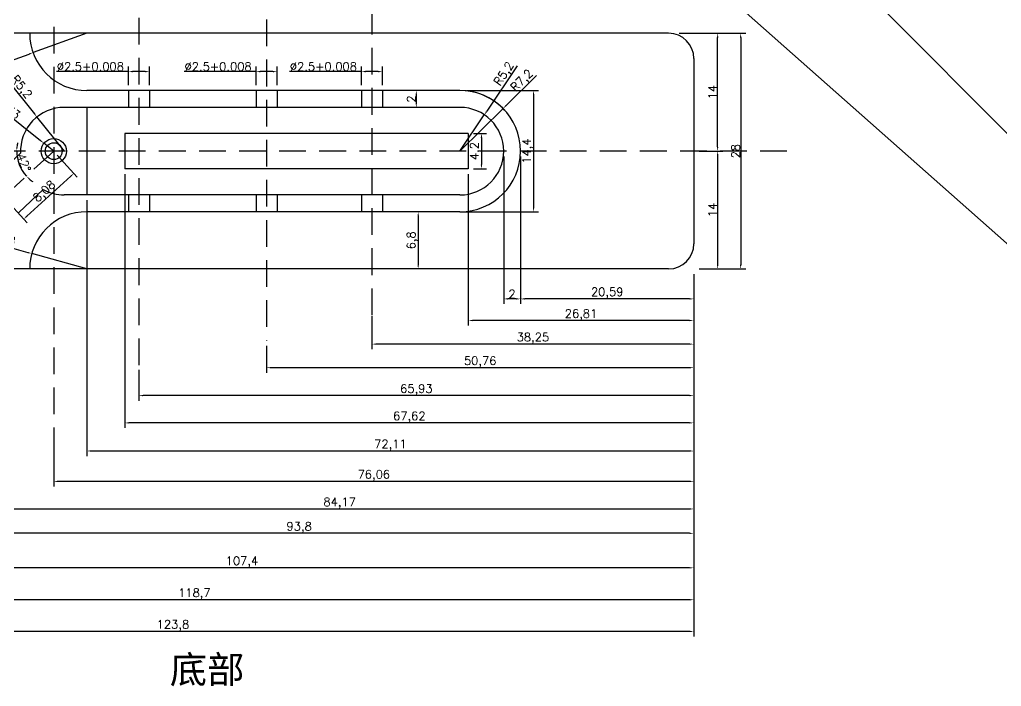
# Model space of a CAD drawing. Header units: millimetres. Extents: x 6817 to 15937, y -5221 to -164.
# Drawn here: x 9735.4 to 9852.1, y -451.5 to -372.3 of the extents above; entities that cross this region are included whole.
import ezdxf
from ezdxf import colors
from ezdxf.entities.mleader import LeaderData, LeaderLine
from ezdxf.math import Vec2, Vec3

# ---------------------------------------------------------------- set-up
doc = ezdxf.new("R2010")
doc.units = ezdxf.units.MM
doc.linetypes.add('HIDDEN', pattern=[9.525, 6.35, -3.175])
doc.layers.add('图层2', color=108, linetype='Continuous')
doc.styles.get("Standard").update_dxf_attribs({"font": 'txt', "bigfont": 'gbcbig.shx'})
doc.dimstyles.new('ISO-25', dxfattribs={"dimtxt": 1, "dimasz": 0.5, "dimexe": 0.6, "dimexo": 0.625, "dimgap": 0.1, "dimtad": 1, "dimtxsty": 'Standard', "dimcen": 2.5, "dimadec": 0, "dimazin": 0, "dimtfac": 1, "dimtmove": 0, "dimatfit": 3, "dimfxl": 0, "dimarcsym": 0})

# ---------------------------------------------------------------- blocks, each defined once
blk = doc.blocks.new('*D729')
at = {"layer": 'Defpoints', "color": 0, "linetype": 'ByBlock', "transparency": 16777216}
for p in [(9813.17, -373.93), (9815.54, -401.93), (9821.11, -401.93)]:
    blk.add_point(p, dxfattribs=at)
at = {"layer": '图层2', "color": 0, "linetype": 'ByBlock', "lineweight": -2, "transparency": 16777216}
for p, q in [((9813.79, -373.93), (9821.71, -373.93)), ((9821.11, -374.43), (9821.11, -401.43)), ((9816.17, -401.93), (9821.71, -401.93))]:
    blk.add_line(p, q, dxfattribs=at)
at = {"layer": '图层2', "color": 0, "linetype": 'ByBlock', "transparency": 16777216}
for points in [[(9821.02, -374.43), (9821.19, -374.43), (9821.11, -373.93)], [(9821.02, -401.43), (9821.19, -401.43), (9821.11, -401.93)]]:
    blk.add_solid(points, dxfattribs=at)
at = {"layer": '图层2', "color": 0, "linetype": 'ByBlock', "transparency": 16777216, "insert": (9820.51, -387.93), "char_height": 1, "attachment_point": 5, "rotation": 90}
blk.add_mtext('28', dxfattribs=at)
blk = doc.blocks.new('*D1221')
at = {"layer": 'Defpoints', "color": 0, "linetype": 'ByBlock', "transparency": 16777216}
for p in [(9787.75, -395.13), (9782.79, -401.93), (9787.75, -401.93)]:
    blk.add_point(p, dxfattribs=at)
at = {"layer": '图层2', "color": 0, "linetype": 'ByBlock', "lineweight": -2, "transparency": 16777216}
for p, q in [((9787.13, -395.13), (9782.19, -395.13)), ((9782.79, -395.63), (9782.79, -401.43)), ((9787.13, -401.93), (9782.19, -401.93))]:
    blk.add_line(p, q, dxfattribs=at)
at = {"layer": '图层2', "color": 0, "linetype": 'ByBlock', "transparency": 16777216}
for points in [[(9782.71, -395.63), (9782.88, -395.63), (9782.79, -395.13)], [(9782.71, -401.43), (9782.88, -401.43), (9782.79, -401.93)]]:
    blk.add_solid(points, dxfattribs=at)
at = {"layer": '图层2', "color": 0, "linetype": 'ByBlock', "transparency": 16777216, "insert": (9782.11, -398.53), "char_height": 1, "attachment_point": 5, "rotation": 90}
blk.add_mtext('6,8', dxfattribs=at)
blk = doc.blocks.new('*D1222')
at = {"layer": 'Defpoints', "color": 0, "linetype": 'ByBlock', "transparency": 16777216}
for p in [(9794.95, -387.93), (9815.54, -402.56), (9794.95, -405.49)]:
    blk.add_point(p, dxfattribs=at)
at = {"layer": '图层2', "color": 0, "linetype": 'ByBlock', "lineweight": -2, "transparency": 16777216}
for p, q in [((9794.95, -388.56), (9794.95, -406.09)), ((9815.54, -403.18), (9815.54, -406.09)), ((9815.04, -405.49), (9795.45, -405.49))]:
    blk.add_line(p, q, dxfattribs=at)
at = {"layer": '图层2', "color": 0, "linetype": 'ByBlock', "transparency": 16777216}
for points in [[(9795.45, -405.4), (9795.45, -405.57), (9794.95, -405.49)], [(9815.04, -405.4), (9815.04, -405.57), (9815.54, -405.49)]]:
    blk.add_solid(points, dxfattribs=at)
at = {"layer": '图层2', "color": 0, "linetype": 'ByBlock', "transparency": 16777216, "insert": (9805.25, -404.8), "char_height": 1, "attachment_point": 5}
blk.add_mtext('20,59', dxfattribs=at)
blk = doc.blocks.new('*D1223')
at = {"layer": 'Defpoints', "color": 0, "linetype": 'ByBlock', "transparency": 16777216}
for p in [(9792.95, -387.93), (9794.95, -401.93), (9792.95, -405.49)]:
    blk.add_point(p, dxfattribs=at)
at = {"layer": '图层2', "color": 0, "linetype": 'ByBlock', "lineweight": -2, "transparency": 16777216}
for p, q in [((9792.95, -388.56), (9792.95, -406.09)), ((9794.95, -402.56), (9794.95, -406.09)), ((9794.45, -405.49), (9793.45, -405.49))]:
    blk.add_line(p, q, dxfattribs=at)
at = {"layer": '图层2', "color": 0, "linetype": 'ByBlock', "transparency": 16777216}
for points in [[(9793.45, -405.4), (9793.45, -405.57), (9792.95, -405.49)], [(9794.45, -405.4), (9794.45, -405.57), (9794.95, -405.49)]]:
    blk.add_solid(points, dxfattribs=at)
at = {"layer": '图层2', "color": 0, "linetype": 'ByBlock', "transparency": 16777216, "insert": (9793.95, -404.89), "char_height": 1, "attachment_point": 5}
blk.add_mtext('2', dxfattribs=at)
blk = doc.blocks.new('*D730')
at = {"layer": 'Defpoints', "color": 0, "linetype": 'ByBlock', "transparency": 16777216}
for p in [(9788.74, -390.03), (9815.54, -401.93), (9788.74, -408.06)]:
    blk.add_point(p, dxfattribs=at)
at = {"layer": '图层2', "color": 0, "linetype": 'ByBlock', "lineweight": -2, "transparency": 16777216}
for p, q in [((9788.74, -390.66), (9788.74, -408.66)), ((9815.54, -402.56), (9815.54, -408.66)), ((9815.04, -408.06), (9789.24, -408.06))]:
    blk.add_line(p, q, dxfattribs=at)
at = {"layer": '图层2', "color": 0, "linetype": 'ByBlock', "transparency": 16777216}
for points in [[(9789.24, -407.98), (9789.24, -408.14), (9788.74, -408.06)], [(9815.04, -407.98), (9815.04, -408.14), (9815.54, -408.06)]]:
    blk.add_solid(points, dxfattribs=at)
at = {"layer": '图层2', "color": 0, "linetype": 'ByBlock', "transparency": 16777216, "insert": (9802.14, -407.38), "char_height": 1, "attachment_point": 5}
blk.add_mtext('26,81', dxfattribs=at)
blk = doc.blocks.new('*D731')
at = {"layer": 'Defpoints', "color": 0, "linetype": 'ByBlock', "transparency": 16777216}
for p in [(9815.54, -401.93), (9777.29, -406.9), (9777.29, -410.86)]:
    blk.add_point(p, dxfattribs=at)
at = {"layer": '图层2', "color": 0, "linetype": 'ByBlock', "lineweight": -2, "transparency": 16777216}
for p, q in [((9815.54, -402.56), (9815.54, -411.46)), ((9777.29, -407.52), (9777.29, -411.46)), ((9815.04, -410.86), (9777.79, -410.86))]:
    blk.add_line(p, q, dxfattribs=at)
at = {"layer": '图层2', "color": 0, "linetype": 'ByBlock', "transparency": 16777216}
for points in [[(9777.79, -410.78), (9777.79, -410.94), (9777.29, -410.86)], [(9815.04, -410.78), (9815.04, -410.94), (9815.54, -410.86)]]:
    blk.add_solid(points, dxfattribs=at)
at = {"layer": '图层2', "color": 0, "linetype": 'ByBlock', "transparency": 16777216, "insert": (9796.42, -410.18), "char_height": 1, "attachment_point": 5}
blk.add_mtext('38,25', dxfattribs=at)
blk = doc.blocks.new('*D732')
at = {"layer": 'Defpoints', "color": 0, "linetype": 'ByBlock', "transparency": 16777216}
for p in [(9815.54, -402.56), (9764.78, -410.43), (9764.78, -413.66)]:
    blk.add_point(p, dxfattribs=at)
at = {"layer": '图层2', "color": 0, "linetype": 'ByBlock', "lineweight": -2, "transparency": 16777216}
for p, q in [((9815.54, -403.18), (9815.54, -414.26)), ((9764.78, -411.06), (9764.78, -414.26)), ((9815.04, -413.66), (9765.28, -413.66))]:
    blk.add_line(p, q, dxfattribs=at)
at = {"layer": '图层2', "color": 0, "linetype": 'ByBlock', "transparency": 16777216}
for points in [[(9765.28, -413.58), (9765.28, -413.74), (9764.78, -413.66)], [(9815.04, -413.58), (9815.04, -413.74), (9815.54, -413.66)]]:
    blk.add_solid(points, dxfattribs=at)
at = {"layer": '图层2', "color": 0, "linetype": 'ByBlock', "transparency": 16777216, "insert": (9790.16, -412.98), "char_height": 1, "attachment_point": 5}
blk.add_mtext('50,76', dxfattribs=at)
blk = doc.blocks.new('*D733')
at = {"layer": 'Defpoints', "color": 0, "linetype": 'ByBlock', "transparency": 16777216}
for p in [(9815.54, -402.56), (9749.61, -413.29), (9749.61, -416.98)]:
    blk.add_point(p, dxfattribs=at)
at = {"layer": '图层2', "color": 0, "linetype": 'ByBlock', "lineweight": -2, "transparency": 16777216}
for p, q in [((9815.54, -403.18), (9815.54, -417.58)), ((9749.61, -413.91), (9749.61, -417.58)), ((9815.04, -416.98), (9750.11, -416.98))]:
    blk.add_line(p, q, dxfattribs=at)
at = {"layer": '图层2', "color": 0, "linetype": 'ByBlock', "transparency": 16777216}
for points in [[(9750.11, -416.9), (9750.11, -417.06), (9749.61, -416.98)], [(9815.04, -416.9), (9815.04, -417.06), (9815.54, -416.98)]]:
    blk.add_solid(points, dxfattribs=at)
at = {"layer": '图层2', "color": 0, "linetype": 'ByBlock', "transparency": 16777216, "insert": (9782.58, -416.3), "char_height": 1, "attachment_point": 5}
blk.add_mtext('65,93', dxfattribs=at)
blk = doc.blocks.new('*D1224')
at = {"layer": 'Defpoints', "color": 0, "linetype": 'ByBlock', "transparency": 16777216}
for p in [(9747.93, -390.03), (9815.54, -402.56), (9747.93, -420.22)]:
    blk.add_point(p, dxfattribs=at)
at = {"layer": '图层2', "color": 0, "linetype": 'ByBlock', "lineweight": -2, "transparency": 16777216}
for p, q in [((9747.93, -390.66), (9747.93, -420.82)), ((9815.54, -403.18), (9815.54, -420.82)), ((9815.04, -420.22), (9748.43, -420.22))]:
    blk.add_line(p, q, dxfattribs=at)
at = {"layer": '图层2', "color": 0, "linetype": 'ByBlock', "transparency": 16777216}
for points in [[(9748.43, -420.14), (9748.43, -420.3), (9747.93, -420.22)], [(9815.04, -420.14), (9815.04, -420.3), (9815.54, -420.22)]]:
    blk.add_solid(points, dxfattribs=at)
at = {"layer": '图层2', "color": 0, "linetype": 'ByBlock', "transparency": 16777216, "insert": (9781.74, -419.54), "char_height": 1, "attachment_point": 5}
blk.add_mtext('67,62', dxfattribs=at)
blk = doc.blocks.new('*D1225')
at = {"layer": 'Defpoints', "color": 0, "linetype": 'ByBlock', "transparency": 16777216}
for p in [(9743.43, -393.13), (9815.54, -403.18), (9743.43, -423.56)]:
    blk.add_point(p, dxfattribs=at)
at = {"layer": '图层2', "color": 0, "linetype": 'ByBlock', "lineweight": -2, "transparency": 16777216}
for p, q in [((9743.43, -393.76), (9743.43, -424.16)), ((9815.54, -403.81), (9815.54, -424.16)), ((9815.04, -423.56), (9743.93, -423.56))]:
    blk.add_line(p, q, dxfattribs=at)
at = {"layer": '图层2', "color": 0, "linetype": 'ByBlock', "transparency": 16777216}
for points in [[(9743.93, -423.47), (9743.93, -423.64), (9743.43, -423.56)], [(9815.04, -423.47), (9815.04, -423.64), (9815.54, -423.56)]]:
    blk.add_solid(points, dxfattribs=at)
at = {"layer": '图层2', "color": 0, "linetype": 'ByBlock', "transparency": 16777216, "insert": (9779.49, -422.87), "char_height": 1, "attachment_point": 5}
blk.add_mtext('72,11', dxfattribs=at)
blk = doc.blocks.new('*D734')
at = {"layer": 'Defpoints', "color": 0, "linetype": 'ByBlock', "transparency": 16777216}
for p in [(9815.54, -403.18), (9739.49, -423.17), (9739.49, -427.17)]:
    blk.add_point(p, dxfattribs=at)
at = {"layer": '图层2', "color": 0, "linetype": 'ByBlock', "lineweight": -2, "transparency": 16777216}
for p, q in [((9815.54, -403.81), (9815.54, -427.77)), ((9739.49, -423.8), (9739.49, -427.77)), ((9815.04, -427.17), (9739.99, -427.17))]:
    blk.add_line(p, q, dxfattribs=at)
at = {"layer": '图层2', "color": 0, "linetype": 'ByBlock', "transparency": 16777216}
for points in [[(9739.99, -427.08), (9739.99, -427.25), (9739.49, -427.17)], [(9815.04, -427.08), (9815.04, -427.25), (9815.54, -427.17)]]:
    blk.add_solid(points, dxfattribs=at)
at = {"layer": '图层2', "color": 0, "linetype": 'ByBlock', "transparency": 16777216, "insert": (9777.52, -426.48), "char_height": 1, "attachment_point": 5}
blk.add_mtext('76,06', dxfattribs=at)
blk = doc.blocks.new('*D735')
at = {"layer": 'Defpoints', "color": 0, "linetype": 'ByBlock', "transparency": 16777216}
for p in [(9815.54, -403.18), (9731.38, -426.09), (9731.38, -430.45)]:
    blk.add_point(p, dxfattribs=at)
at = {"layer": '图层2', "color": 0, "linetype": 'ByBlock', "lineweight": -2, "transparency": 16777216}
for p, q in [((9815.54, -403.81), (9815.54, -431.05)), ((9731.38, -426.71), (9731.38, -431.05)), ((9815.04, -430.45), (9731.88, -430.45))]:
    blk.add_line(p, q, dxfattribs=at)
at = {"layer": '图层2', "color": 0, "linetype": 'ByBlock', "transparency": 16777216}
for points in [[(9731.88, -430.36), (9731.88, -430.53), (9731.38, -430.45)], [(9815.04, -430.36), (9815.04, -430.53), (9815.54, -430.45)]]:
    blk.add_solid(points, dxfattribs=at)
at = {"layer": '图层2', "color": 0, "linetype": 'ByBlock', "transparency": 16777216, "insert": (9773.46, -429.76), "char_height": 1, "attachment_point": 5}
blk.add_mtext('84,17', dxfattribs=at)
blk = doc.blocks.new('*D1226')
at = {"layer": 'Defpoints', "color": 0, "linetype": 'ByBlock', "transparency": 16777216}
for p in [(9721.75, -401.93), (9815.54, -403.18), (9721.75, -433.34)]:
    blk.add_point(p, dxfattribs=at)
at = {"layer": '图层2', "color": 0, "linetype": 'ByBlock', "lineweight": -2, "transparency": 16777216}
for p, q in [((9721.75, -402.56), (9721.75, -433.94)), ((9815.54, -403.81), (9815.54, -433.94)), ((9815.04, -433.34), (9722.25, -433.34))]:
    blk.add_line(p, q, dxfattribs=at)
at = {"layer": '图层2', "color": 0, "linetype": 'ByBlock', "transparency": 16777216}
for points in [[(9722.25, -433.26), (9722.25, -433.42), (9721.75, -433.34)], [(9815.04, -433.26), (9815.04, -433.42), (9815.54, -433.34)]]:
    blk.add_solid(points, dxfattribs=at)
at = {"layer": '图层2', "color": 0, "linetype": 'ByBlock', "transparency": 16777216, "insert": (9768.65, -432.66), "char_height": 1, "attachment_point": 5}
blk.add_mtext('93,8', dxfattribs=at)
blk = doc.blocks.new('*D736')
at = {"layer": 'Defpoints', "color": 0, "linetype": 'ByBlock', "transparency": 16777216}
for p in [(9708.15, -387.93), (9815.54, -403.18), (9708.15, -437.44)]:
    blk.add_point(p, dxfattribs=at)
at = {"layer": '图层2', "color": 0, "linetype": 'ByBlock', "lineweight": -2, "transparency": 16777216}
for p, q in [((9708.15, -388.56), (9708.15, -438.04)), ((9815.54, -403.81), (9815.54, -438.04)), ((9815.04, -437.44), (9708.65, -437.44))]:
    blk.add_line(p, q, dxfattribs=at)
at = {"layer": '图层2', "color": 0, "linetype": 'ByBlock', "transparency": 16777216}
for points in [[(9708.65, -437.36), (9708.65, -437.52), (9708.15, -437.44)], [(9815.04, -437.36), (9815.04, -437.52), (9815.54, -437.44)]]:
    blk.add_solid(points, dxfattribs=at)
at = {"layer": '图层2', "color": 0, "linetype": 'ByBlock', "transparency": 16777216, "insert": (9761.85, -436.76), "char_height": 1, "attachment_point": 5}
blk.add_mtext('107,4', dxfattribs=at)
blk = doc.blocks.new('*D1227')
at = {"layer": 'Defpoints', "color": 0, "linetype": 'ByBlock', "transparency": 16777216}
for p in [(9691.75, -401.93), (9815.54, -402.56), (9691.75, -445)]:
    blk.add_point(p, dxfattribs=at)
at = {"layer": '图层2', "color": 0, "linetype": 'ByBlock', "lineweight": -2, "transparency": 16777216}
for p, q in [((9691.75, -402.56), (9691.75, -445.6)), ((9815.54, -403.18), (9815.54, -445.6)), ((9815.04, -445), (9692.25, -445))]:
    blk.add_line(p, q, dxfattribs=at)
at = {"layer": '图层2', "color": 0, "linetype": 'ByBlock', "transparency": 16777216}
for points in [[(9692.25, -444.91), (9692.25, -445.08), (9691.75, -445)], [(9815.04, -444.91), (9815.04, -445.08), (9815.54, -445)]]:
    blk.add_solid(points, dxfattribs=at)
at = {"layer": '图层2', "color": 0, "linetype": 'ByBlock', "transparency": 16777216, "insert": (9753.65, -444.31), "char_height": 1, "attachment_point": 5}
blk.add_mtext('123,8', dxfattribs=at)
blk = doc.blocks.new('*D1228')
at = {"layer": 'Defpoints', "color": 0, "linetype": 'ByBlock', "transparency": 16777216}
for p in [(9788.74, -385.83), (9788.74, -390.03), (9790.31, -390.03)]:
    blk.add_point(p, dxfattribs=at)
at = {"layer": '图层2', "color": 0, "linetype": 'ByBlock', "lineweight": -2, "transparency": 16777216}
for p, q in [((9789.36, -385.83), (9790.91, -385.83)), ((9790.31, -386.33), (9790.31, -389.53)), ((9789.36, -390.03), (9790.91, -390.03))]:
    blk.add_line(p, q, dxfattribs=at)
at = {"layer": '图层2', "color": 0, "linetype": 'ByBlock', "transparency": 16777216}
for points in [[(9790.22, -386.33), (9790.39, -386.33), (9790.31, -385.83)], [(9790.22, -389.53), (9790.39, -389.53), (9790.31, -390.03)]]:
    blk.add_solid(points, dxfattribs=at)
at = {"layer": '图层2', "color": 0, "linetype": 'ByBlock', "transparency": 16777216, "insert": (9789.62, -387.93), "char_height": 1, "attachment_point": 5, "rotation": 90}
blk.add_mtext('4,2', dxfattribs=at)
blk = doc.blocks.new('*D737')
at = {"layer": 'Defpoints', "color": 0, "linetype": 'ByBlock', "transparency": 16777216}
for p in [(9792.87, -382.87), (9787.75, -387.93)]:
    blk.add_point(p, dxfattribs=at)
at = {"layer": '图层2', "color": 0, "linetype": 'ByBlock', "lineweight": -2, "transparency": 16777216}
for p, q in [((9796.86, -378.93), (9793.23, -382.52)), ((9787.75, -387.93), (9792.87, -382.87))]:
    blk.add_line(p, q, dxfattribs=at)
blk.add_arc((9787.75, -387.93), 7.2, 39.8887, 85.0264, dxfattribs=at)
at = {"layer": '图层2', "color": 0, "linetype": 'ByBlock', "transparency": 16777216}
blk.add_solid([(9793.17, -382.46), (9793.29, -382.58), (9792.87, -382.87)], dxfattribs=at)
at = {"layer": '图层2', "color": 0, "linetype": 'ByBlock', "transparency": 16777216, "insert": (9795.18, -379.62), "char_height": 1, "attachment_point": 5, "rotation": 44.6633}
blk.add_mtext('R7,2', dxfattribs=at)
blk = doc.blocks.new('*D1229')
at = {"layer": 'Defpoints', "color": 0, "linetype": 'ByBlock', "transparency": 16777216}
for p in [(9790.65, -383.61), (9787.75, -387.93)]:
    blk.add_point(p, dxfattribs=at)
at = {"layer": '图层2', "color": 0, "linetype": 'ByBlock', "lineweight": -2, "transparency": 16777216}
for p, q in [((9794.57, -377.78), (9790.93, -383.2)), ((9787.75, -387.93), (9790.65, -383.61))]:
    blk.add_line(p, q, dxfattribs=at)
at = {"layer": '图层2', "color": 0, "linetype": 'ByBlock', "transparency": 16777216}
blk.add_solid([(9790.86, -383.15), (9791, -383.25), (9790.65, -383.61)], dxfattribs=at)
at = {"layer": '图层2', "color": 0, "linetype": 'ByBlock', "transparency": 16777216, "insert": (9793.06, -378.8), "char_height": 1, "attachment_point": 5, "rotation": 56.1238}
blk.add_mtext('R5,2', dxfattribs=at)
blk = doc.blocks.new('*D738')
at = {"layer": 'Defpoints', "color": 0, "linetype": 'ByBlock', "transparency": 16777216}
for p in [(9738.32, -386.99), (9739.49, -387.93)]:
    blk.add_point(p, dxfattribs=at)
at = {"layer": '图层2', "color": 0, "linetype": 'ByBlock', "lineweight": -2, "transparency": 16777216}
for p, q in [((9733.49, -383.1), (9737.93, -386.68)), ((9739.49, -387.93), (9738.32, -386.99))]:
    blk.add_line(p, q, dxfattribs=at)
at = {"layer": '图层2', "color": 0, "linetype": 'ByBlock', "transparency": 16777216}
blk.add_solid([(9737.98, -386.61), (9737.88, -386.74), (9738.32, -386.99)], dxfattribs=at)
at = {"layer": '图层2', "color": 0, "linetype": 'ByBlock', "transparency": 16777216, "insert": (9734.59, -383.22), "char_height": 1, "attachment_point": 5, "rotation": 321.1816}
blk.add_mtext('M3', dxfattribs=at)
blk = doc.blocks.new('*D1230')
at = {"layer": 'Defpoints', "color": 0, "linetype": 'ByBlock', "transparency": 16777216}
for p in [(9737.5, -383.87), (9740.75, -387.93)]:
    blk.add_point(p, dxfattribs=at)
at = {"layer": '图层2', "color": 0, "linetype": 'ByBlock', "lineweight": -2, "transparency": 16777216}
for p, q in [((9733.99, -379.49), (9737.19, -383.48)), ((9740.75, -387.93), (9737.5, -383.87))]:
    blk.add_line(p, q, dxfattribs=at)
at = {"layer": '图层2', "color": 0, "linetype": 'ByBlock', "transparency": 16777216}
blk.add_solid([(9737.25, -383.43), (9737.12, -383.53), (9737.5, -383.87)], dxfattribs=at)
at = {"layer": '图层2', "color": 0, "linetype": 'ByBlock', "transparency": 16777216, "insert": (9735.58, -380.38), "char_height": 1, "attachment_point": 5, "rotation": 308.6536}
blk.add_mtext('R5,2', dxfattribs=at)
blk = doc.blocks.new('*D1231')
at = {"layer": 'Defpoints', "color": 0, "linetype": 'ByBlock', "transparency": 16777216}
for p in [(9743.43, -373.93), (9737.03, -376.22)]:
    blk.add_point(p, dxfattribs=at)
at = {"layer": '图层2', "color": 0, "linetype": 'ByBlock', "lineweight": -2, "transparency": 16777216}
for p, q in [((9743.43, -373.93), (9737.03, -376.22)), ((9730.98, -378.39), (9736.56, -376.39))]:
    blk.add_line(p, q, dxfattribs=at)
at = {"layer": '图层2', "color": 0, "linetype": 'ByBlock', "transparency": 16777216}
blk.add_solid([(9736.53, -376.31), (9736.59, -376.47), (9737.03, -376.22)], dxfattribs=at)
at = {"layer": '图层2', "color": 0, "linetype": 'ByBlock', "transparency": 16777216, "insert": (9732.33, -377.18), "char_height": 1, "attachment_point": 5, "rotation": 19.6837}
blk.add_mtext('R6,8', dxfattribs=at)
blk = doc.blocks.new('*D1232')
at = {"layer": 'Defpoints', "color": 0, "linetype": 'ByBlock', "transparency": 16777216}
for p in [(9736.88, -400.1), (9743.43, -401.93)]:
    blk.add_point(p, dxfattribs=at)
at = {"layer": '图层2', "color": 0, "linetype": 'ByBlock', "lineweight": -2, "transparency": 16777216}
for p, q in [((9731.61, -398.63), (9736.4, -399.97)), ((9743.43, -401.93), (9736.88, -400.1))]:
    blk.add_line(p, q, dxfattribs=at)
at = {"layer": '图层2', "color": 0, "linetype": 'ByBlock', "transparency": 16777216}
blk.add_solid([(9736.42, -399.89), (9736.38, -400.05), (9736.88, -400.1)], dxfattribs=at)
at = {"layer": '图层2', "color": 0, "linetype": 'ByBlock', "transparency": 16777216, "insert": (9733.41, -398.42), "char_height": 1, "attachment_point": 5, "rotation": 344.395}
blk.add_mtext('R6,8', dxfattribs=at)
blk = doc.blocks.new('*D1233')
at = {"layer": 'Defpoints', "color": 0, "linetype": 'ByBlock', "transparency": 16777216}
for p in [(9784.81, -380.73), (9782.57, -382.73), (9784.81, -382.73)]:
    blk.add_point(p, dxfattribs=at)
at = {"layer": '图层2', "color": 0, "linetype": 'ByBlock', "lineweight": -2, "transparency": 16777216}
for p, q in [((9784.19, -380.73), (9781.97, -380.73)), ((9782.57, -381.23), (9782.57, -382.23)), ((9784.19, -382.73), (9781.97, -382.73))]:
    blk.add_line(p, q, dxfattribs=at)
at = {"layer": '图层2', "color": 0, "linetype": 'ByBlock', "transparency": 16777216}
for points in [[(9782.48, -381.23), (9782.65, -381.23), (9782.57, -380.73)], [(9782.48, -382.23), (9782.65, -382.23), (9782.57, -382.73)]]:
    blk.add_solid(points, dxfattribs=at)
at = {"layer": '图层2', "color": 0, "linetype": 'ByBlock', "transparency": 16777216, "insert": (9781.97, -381.73), "char_height": 1, "attachment_point": 5, "rotation": 90}
blk.add_mtext('2', dxfattribs=at)
blk = doc.blocks.new('*D1234')
at = {"layer": 'Defpoints', "color": 0, "linetype": 'ByBlock', "transparency": 16777216}
for p in [(9776.04, -378.48), (9776.04, -380.73), (9778.54, -380.73)]:
    blk.add_point(p, dxfattribs=at)
at = {"layer": '图层2', "color": 0, "linetype": 'ByBlock', "lineweight": -2, "transparency": 16777216}
for p, q in [((9776.04, -380.11), (9776.04, -377.88)), ((9778.54, -380.11), (9778.54, -377.88)), ((9776.04, -378.48), (9767.51, -378.48)), ((9778.04, -378.48), (9776.54, -378.48))]:
    blk.add_line(p, q, dxfattribs=at)
at = {"layer": '图层2', "color": 0, "linetype": 'ByBlock', "transparency": 16777216}
for points in [[(9776.54, -378.4), (9776.54, -378.57), (9776.04, -378.48)], [(9778.04, -378.4), (9778.04, -378.57), (9778.54, -378.48)]]:
    blk.add_solid(points, dxfattribs=at)
at = {"layer": '图层2', "color": 0, "linetype": 'ByBlock', "transparency": 16777216, "insert": (9771.53, -377.88), "char_height": 1, "attachment_point": 5}
blk.add_mtext('%%C2.5+0.008', dxfattribs=at)
blk = doc.blocks.new('*D742')
at = {"layer": 'Defpoints', "color": 0, "linetype": 'ByBlock', "transparency": 16777216}
for p in [(9763.53, -378.48), (9763.53, -380.73), (9766.03, -380.73)]:
    blk.add_point(p, dxfattribs=at)
at = {"layer": '图层2', "color": 0, "linetype": 'ByBlock', "lineweight": -2, "transparency": 16777216}
for p, q in [((9763.53, -380.11), (9763.53, -377.88)), ((9766.03, -380.11), (9766.03, -377.88)), ((9763.53, -378.48), (9755, -378.48)), ((9765.53, -378.48), (9764.03, -378.48))]:
    blk.add_line(p, q, dxfattribs=at)
at = {"layer": '图层2', "color": 0, "linetype": 'ByBlock', "transparency": 16777216}
for points in [[(9764.03, -378.4), (9764.03, -378.57), (9763.53, -378.48)], [(9765.53, -378.4), (9765.53, -378.57), (9766.03, -378.48)]]:
    blk.add_solid(points, dxfattribs=at)
at = {"layer": '图层2', "color": 0, "linetype": 'ByBlock', "transparency": 16777216, "insert": (9759.02, -377.88), "char_height": 1, "attachment_point": 5}
blk.add_mtext('%%C2.5+0.008', dxfattribs=at)
blk = doc.blocks.new('*D743')
at = {"layer": 'Defpoints', "color": 0, "linetype": 'ByBlock', "transparency": 16777216}
for p in [(9748.36, -378.48), (9748.36, -380.73), (9750.86, -380.73)]:
    blk.add_point(p, dxfattribs=at)
at = {"layer": '图层2', "color": 0, "linetype": 'ByBlock', "lineweight": -2, "transparency": 16777216}
for p, q in [((9748.36, -380.11), (9748.36, -377.88)), ((9750.86, -380.11), (9750.86, -377.88)), ((9748.36, -378.48), (9739.83, -378.48)), ((9750.36, -378.48), (9748.86, -378.48))]:
    blk.add_line(p, q, dxfattribs=at)
at = {"layer": '图层2', "color": 0, "linetype": 'ByBlock', "transparency": 16777216}
for points in [[(9748.86, -378.4), (9748.86, -378.57), (9748.36, -378.48)], [(9750.36, -378.4), (9750.36, -378.57), (9750.86, -378.48)]]:
    blk.add_solid(points, dxfattribs=at)
at = {"layer": '图层2', "color": 0, "linetype": 'ByBlock', "transparency": 16777216, "insert": (9743.84, -377.88), "char_height": 1, "attachment_point": 5}
blk.add_mtext('%%C2.5+0.008', dxfattribs=at)
blk = doc.blocks.new('*D744')
at = {"layer": 'Defpoints', "color": 0, "linetype": 'ByBlock', "transparency": 16777216}
for p in [(9787.96, -380.73), (9787.13, -395.13), (9796.5, -395.13)]:
    blk.add_point(p, dxfattribs=at)
at = {"layer": '图层2', "color": 0, "linetype": 'ByBlock', "lineweight": -2, "transparency": 16777216}
for p, q in [((9788.59, -380.73), (9797.1, -380.73)), ((9796.5, -381.23), (9796.5, -394.63)), ((9787.75, -395.13), (9797.1, -395.13))]:
    blk.add_line(p, q, dxfattribs=at)
at = {"layer": '图层2', "color": 0, "linetype": 'ByBlock', "transparency": 16777216}
for points in [[(9796.42, -381.23), (9796.59, -381.23), (9796.5, -380.73)], [(9796.42, -394.63), (9796.59, -394.63), (9796.5, -395.13)]]:
    blk.add_solid(points, dxfattribs=at)
at = {"layer": '图层2', "color": 0, "linetype": 'ByBlock', "transparency": 16777216, "insert": (9795.82, -387.93), "char_height": 1, "attachment_point": 5, "rotation": 90}
blk.add_mtext('14,4', dxfattribs=at)
blk = doc.blocks.new('*D745')
at = {"layer": 'Defpoints', "color": 0, "linetype": 'ByBlock', "transparency": 16777216}
for p in [(9816.17, -387.93), (9815.54, -401.93), (9818.37, -401.93)]:
    blk.add_point(p, dxfattribs=at)
at = {"layer": '图层2', "color": 0, "linetype": 'ByBlock', "lineweight": -2, "transparency": 16777216}
for p, q in [((9816.79, -387.93), (9818.97, -387.93)), ((9818.37, -388.43), (9818.37, -401.43)), ((9816.17, -401.93), (9818.97, -401.93))]:
    blk.add_line(p, q, dxfattribs=at)
at = {"layer": '图层2', "color": 0, "linetype": 'ByBlock', "transparency": 16777216}
for points in [[(9818.29, -388.43), (9818.46, -388.43), (9818.37, -387.93)], [(9818.29, -401.43), (9818.46, -401.43), (9818.37, -401.93)]]:
    blk.add_solid(points, dxfattribs=at)
at = {"layer": '图层2', "color": 0, "linetype": 'ByBlock', "transparency": 16777216, "insert": (9817.77, -394.93), "char_height": 1, "attachment_point": 5, "rotation": 90}
blk.add_mtext('14', dxfattribs=at)
blk = doc.blocks.new('*D746')
at = {"layer": 'Defpoints', "color": 0, "linetype": 'ByBlock', "transparency": 16777216}
for p in [(9815.54, -373.93), (9818.37, -373.93), (9815.54, -387.93)]:
    blk.add_point(p, dxfattribs=at)
at = {"layer": '图层2', "color": 0, "linetype": 'ByBlock', "lineweight": -2, "transparency": 16777216}
for p, q in [((9816.17, -373.93), (9818.97, -373.93)), ((9818.37, -387.43), (9818.37, -374.43)), ((9816.17, -387.93), (9818.97, -387.93))]:
    blk.add_line(p, q, dxfattribs=at)
at = {"layer": '图层2', "color": 0, "linetype": 'ByBlock', "transparency": 16777216}
for points in [[(9818.29, -374.43), (9818.46, -374.43), (9818.37, -373.93)], [(9818.29, -387.43), (9818.46, -387.43), (9818.37, -387.93)]]:
    blk.add_solid(points, dxfattribs=at)
at = {"layer": '图层2', "color": 0, "linetype": 'ByBlock', "transparency": 16777216, "insert": (9817.77, -380.93), "char_height": 1, "attachment_point": 5, "rotation": 90}
blk.add_mtext('14', dxfattribs=at)
blk = doc.blocks.new('*D1349')
at = {"layer": 'Defpoints', "color": 0, "linetype": 'ByBlock', "transparency": 16777216}
for p in [(9652.69, -387.93), (9739.49, -387.93), (9826.6, -387.93), (9735.22, -389), (9726.1, -400.14)]:
    blk.add_point(p, dxfattribs=at)
at = {"layer": '图层2', "color": 0, "linetype": 'ByBlock', "transparency": 16777216}
for start, end in [(166.9659, 173.4829), (180, 222.3538), (228.8709, 235.3879)]:
    blk.add_arc((9739.49, -387.93), 4.4, start, end, dxfattribs=at)
for points in [[(9735.2, -387.44), (9735.04, -387.43), (9735.09, -387.93)], [(9736.54, -391.3), (9736.65, -391.18), (9736.24, -390.89)]]:
    blk.add_solid(points, dxfattribs=at)
at = {"layer": '图层2', "color": 0, "linetype": 'ByBlock', "transparency": 16777216, "insert": (9735.95, -389.3), "char_height": 1, "attachment_point": 5, "rotation": 291.1769}
blk.add_mtext('42°', dxfattribs=at)
blk = doc.blocks.new('*D796')
at = {"layer": 'Defpoints', "color": 0, "linetype": 'ByBlock', "transparency": 16777216}
for p in [(9739.49, -387.93), (9733.52, -393.38), (9735.92, -396.01)]:
    blk.add_point(p, dxfattribs=at)
at = {"layer": '图层2', "color": 0, "linetype": 'ByBlock', "lineweight": -2, "transparency": 16777216}
for p, q in [((9739.91, -388.39), (9742.29, -391.01)), ((9741.52, -390.9), (9736.29, -395.67)), ((9733.94, -393.84), (9736.32, -396.45))]:
    blk.add_line(p, q, dxfattribs=at)
at = {"layer": '图层2', "color": 0, "linetype": 'ByBlock', "transparency": 16777216}
for points in [[(9741.46, -390.84), (9741.58, -390.96), (9741.89, -390.56)], [(9736.23, -395.61), (9736.34, -395.74), (9735.92, -396.01)]]:
    blk.add_solid(points, dxfattribs=at)
at = {"layer": '图层2', "color": 0, "linetype": 'ByBlock', "transparency": 16777216, "insert": (9738.44, -392.78), "char_height": 1, "attachment_point": 5, "rotation": 42.3538}
blk.add_mtext('8,08', dxfattribs=at)
blk = doc.blocks.new('*D798')
at = {"layer": 'Defpoints', "color": 0, "linetype": 'ByBlock', "transparency": 16777216}
for p in [(9696.85, -387.93), (9815.54, -402.56), (9696.85, -441.23)]:
    blk.add_point(p, dxfattribs=at)
at = {"layer": '图层2', "color": 0, "linetype": 'ByBlock', "lineweight": -2, "transparency": 16777216}
for p, q in [((9696.85, -388.56), (9696.85, -441.83)), ((9815.54, -403.18), (9815.54, -441.83)), ((9815.04, -441.23), (9697.35, -441.23))]:
    blk.add_line(p, q, dxfattribs=at)
at = {"layer": '图层2', "color": 0, "linetype": 'ByBlock', "transparency": 16777216}
for points in [[(9697.35, -441.15), (9697.35, -441.32), (9696.85, -441.23)], [(9815.04, -441.15), (9815.04, -441.32), (9815.54, -441.23)]]:
    blk.add_solid(points, dxfattribs=at)
at = {"layer": '图层2', "color": 0, "linetype": 'ByBlock', "transparency": 16777216, "insert": (9756.2, -440.55), "char_height": 1, "attachment_point": 5}
blk.add_mtext('118,7', dxfattribs=at)

msp = doc.modelspace()

# ---------------------------------------------------------------- linework, layer by layer
at = {"layer": '图层2', "color": 3, "linetype": 'HIDDEN', "ltscale": 0.5}
for p, q in [((9777.292, -347.087), (9777.292, -407.898)), ((9749.611, -353.041), (9749.611, -414.069)), ((9764.784, -353.25), (9764.784, -410.431)), ((9739.489, -363.629), (9739.489, -425.02)), ((9826.604, -387.931), (9652.686, -387.931)), ((9739.489, -387.931), (9726.097, -400.14))]:
    msp.add_line(p, q, dxfattribs=at)
at = {"layer": '图层2', "color": 2, "linetype": 'ByBlock'}
for p, q in [((9812.545, -373.931), (9691.745, -373.931)), ((9815.545, -376.931), (9815.545, -398.931)), ((9787.752, -380.731), (9743.433, -380.731)), ((9787.752, -382.731), (9740.745, -382.731)), ((9743.433, -382.731), (9743.433, -393.131)), ((9747.926, -385.831), (9747.926, -390.031)), ((9788.736, -385.831), (9747.926, -385.831)), ((9788.736, -385.831), (9788.736, -390.031)), ((9735.551, -388.178), (9731.927, -391.546)), ((9788.736, -390.031), (9747.926, -390.031)), ((9738.252, -392.494), (9735.331, -395.208)), ((9787.752, -393.131), (9740.745, -393.131)), ((9787.752, -395.131), (9743.433, -395.131)), ((9812.545, -401.931), (9691.745, -401.931))]:
    msp.add_line(p, q, dxfattribs=at)
at = {"layer": '图层2', "color": 1, "linetype": 'ByBlock'}
for p, q in [((9748.361, -380.731), (9748.361, -382.731)), ((9750.861, -380.731), (9750.861, -382.731)), ((9763.534, -380.731), (9763.534, -382.731)), ((9766.034, -380.731), (9766.034, -382.731)), ((9776.042, -380.731), (9776.042, -382.731)), ((9778.542, -380.731), (9778.542, -382.731)), ((9748.361, -393.131), (9748.361, -395.131)), ((9750.861, -393.131), (9750.861, -395.131)), ((9763.534, -393.131), (9763.534, -395.131)), ((9766.034, -393.131), (9766.034, -395.131)), ((9776.042, -393.131), (9776.042, -395.131)), ((9778.542, -393.131), (9778.542, -395.131))]:
    msp.add_line(p, q, dxfattribs=at)
at = {"layer": '图层2', "color": 4, "linetype": 'ByBlock'}
msp.add_circle((9739.489, -387.931), 1.5, dxfattribs=at)
at = {"layer": '图层2', "color": 1, "linetype": 'ByBlock'}
msp.add_circle((9739.489, -387.931), 1, dxfattribs=at)
at = {"layer": '图层2', "color": 2, "linetype": 'ByBlock'}
for centre, radius, start, end in [((9743.433, -373.931), 6.8, 180, 270), ((9812.545, -376.931), 3, 0, 90), ((9787.752, -387.931), 7.2, 270, 90), ((9740.745, -387.931), 5.2, 90, 182.72003), ((9787.752, -387.931), 5.2, 270, 90), ((9740.745, -387.931), 5.2, 241.34289, 270), ((9743.433, -401.931), 6.8, 90, 180), ((9812.545, -398.931), 3, 270, 0)]:
    msp.add_arc(centre, radius, start, end, dxfattribs=at)

# ---------------------------------------------------------------- texts
at = {"layer": '图层2', "color": 6, "linetype": 'ByBlock', "insert": (9762.141, -447.901), "char_height": 3.25, "attachment_point": 3}
msp.add_mtext_dynamic_manual_height_columns('{\\fSimSun|b0|i0|c134|p2;\\C0;底部}', width=15.45396, gutter_width=12.5, heights=[0], dxfattribs=at)

# ---------------------------------------------------------------- dimensions: what is measured, and where the dimension line sits
at = {"layer": '图层2', "color": 6, "linetype": 'ByBlock'}
for center, mpoint, picture, middle in [((9743.433, -373.931), (9737.03, -376.221), '*D1231', (9732.564, -377.819)), ((9787.752, -387.931), (9790.651, -383.614), '*D1229', (9793.63, -379.177)), ((9740.745, -387.931), (9737.497, -383.87), '*D1230', (9735.043, -380.802)), ((9787.752, -387.931), (9792.873, -382.87), '*D737', (9795.665, -380.111)), ((9743.433, -401.931), (9736.883, -400.102), '*D1232', (9733.226, -399.08))]:
    dim = msp.add_radius_dim(center=center, mpoint=mpoint, dimstyle='ISO-25', dxfattribs=at)
    dim.commit()
    dim.dimension.update_dxf_attribs({"geometry": picture, "text_midpoint": middle, "dimtype": 164})
for base, p1, p2, angle, picture, middle in [((9821.107, -401.931), (9813.17, -373.931), (9815.545, -401.931), 90, '*D729', (9820.507, -387.931)), ((9818.374, -373.931), (9815.545, -387.931), (9815.545, -373.931), 90, '*D746', (9817.774, -380.931)), ((9782.567, -382.731), (9784.813, -380.731), (9784.813, -382.731), 90, '*D1233', (9781.967, -381.731)), ((9796.502, -395.131), (9787.96, -380.734), (9787.127, -395.131), 90, '*D744', (9795.818, -387.933)), ((9790.306, -390.031), (9788.736, -385.831), (9788.736, -390.031), 90, '*D1228', (9789.623, -387.931)), ((9696.845, -441.232), (9815.545, -402.556), (9696.845, -387.935), 180, '*D798', (9756.195, -440.549)), ((9708.145, -437.438), (9815.545, -403.181), (9708.145, -387.931), 180, '*D736', (9761.845, -436.755)), ((9792.952, -405.488), (9794.952, -401.931), (9792.952, -387.931), 180, '*D1223', (9793.952, -404.888)), ((9794.952, -405.488), (9815.545, -402.556), (9794.952, -387.931), 180, '*D1222', (9805.249, -404.805)), ((9818.374, -401.931), (9816.17, -387.931), (9815.545, -401.931), 90, '*D745', (9817.774, -394.931)), ((9747.926, -420.22), (9815.545, -402.556), (9747.926, -390.031), 180, '*D1224', (9781.735, -419.536)), ((9788.736, -408.061), (9815.545, -401.931), (9788.736, -390.031), 180, '*D730', (9802.14, -407.378)), ((9743.433, -423.555), (9815.545, -403.181), (9743.433, -393.131), 180, '*D1225', (9779.489, -422.872)), ((9782.795, -401.931), (9787.752, -395.131), (9787.752, -401.931), 90, '*D1221', (9782.111, -398.531)), ((9691.745, -444.998), (9815.545, -402.556), (9691.745, -401.931), 180, '*D1227', (9753.645, -444.315)), ((9721.745, -433.342), (9815.545, -403.181), (9721.745, -401.931), 180, '*D1226', (9768.645, -432.658)), ((9777.292, -410.858), (9815.545, -401.931), (9777.292, -406.897), 180, '*D731', (9796.419, -410.175)), ((9731.375, -430.445), (9815.545, -403.181), (9731.375, -426.089), 180, '*D735', (9773.46, -429.762)), ((9739.489, -427.165), (9815.545, -403.181), (9739.489, -423.174), 180, '*D734', (9777.517, -426.482)), ((9749.611, -416.979), (9815.545, -402.556), (9749.611, -413.287), 180, '*D733', (9782.578, -416.296)), ((9764.784, -413.659), (9815.545, -402.556), (9764.784, -410.431), 180, '*D732', (9790.165, -412.976))]:
    dim = msp.add_linear_dim(base=base, p1=p1, p2=p2, angle=angle, dimstyle='ISO-25', dxfattribs=at)
    dim.commit()
    dim.dimension.update_dxf_attribs({"geometry": picture, "text_midpoint": middle})
for base, p1, p2, picture, middle in [((9748.361, -378.485), (9750.861, -380.731), (9748.361, -380.731), '*D743', (9743.845, -377.885)), ((9763.534, -378.485), (9766.034, -380.731), (9763.534, -380.731), '*D742', (9759.018, -377.885)), ((9776.042, -378.485), (9778.542, -380.731), (9776.042, -380.731), '*D1234', (9771.525, -377.885))]:
    dim = msp.add_linear_dim(base=base, p1=p1, p2=p2, angle=180, text='%%C2.5+0.008', dimstyle='ISO-25', dxfattribs=at)
    dim.commit()
    dim.dimension.update_dxf_attribs({"geometry": picture, "text_midpoint": middle})
dim = msp.add_radius_dim(center=(9739.489, -387.931), mpoint=(9738.32, -386.991), text='M3', dimstyle='ISO-25', dxfattribs=at)
dim.commit()
dim.dimension.update_dxf_attribs({"geometry": '*D738', "text_midpoint": (9734.218, -383.69), "dimtype": 164})
at = {"layer": '图层2', "color": 2, "linetype": 'ByBlock'}
dim = msp.add_angular_dim_2l(base=(9735.224, -389.004), line1=((9826.604, -387.931), (9652.686, -387.931)), line2=((9739.489, -387.931), (9726.097, -400.14)), dimstyle='ISO-25', override={"dimdec": 0, "dimazin": 2}, dxfattribs=at)
dim.commit()
dim.dimension.update_dxf_attribs({"geometry": '*D1349', "text_midpoint": (9735.947, -389.303)})
dim = msp.add_aligned_dim(p1=(9739.489, -387.931), p2=(9733.515, -393.377), distance=3.564, dimstyle='ISO-25', dxfattribs=at)
dim.commit()
dim.dimension.update_dxf_attribs({"geometry": '*D796', "text_midpoint": (9738.443, -392.783)})

# ---------------------------------------------------------------- leaders
at = {"layer": '图层2', "color": 6, "linetype": 'ByBlock'}
ml = msp.add_multileader_mtext('Standard', dxfattribs=at)
ml.set_content('', color=6)
ml.set_leader_properties()
ml.build(insert=Vec2(0, 0))
ml.multileader.update_dxf_attribs({"text_right_attachment_type": 6, "dogleg_length": 0.36, "arrow_head_size": 0.5})
ctx = ml.context
ctx.base_point, ctx.char_height, ctx.arrow_head_size, ctx.plane_origin = Vec3(9873.546, -406.58), 1.2, 0.5, Vec3(9763.752, -320.109)
ctx.right_attachment = 6
notes = []
notes.append((ctx, [(0, (1, 1, 0), (9873.186, -406.58), (1, 0), 0.36, [(0, [(9763.752, -320.109), (9861.381, -406.58)], 0, [])])]))
ctx.mtext.insert, ctx.mtext.flow_direction = Vec3(9875.546, -405.98), 5
ml = msp.add_multileader_mtext('Standard', dxfattribs=at)
ml.set_content('', color=6)
ml.set_leader_properties()
ml.build(insert=Vec2(0, 0))
ml.multileader.update_dxf_attribs({"text_right_attachment_type": 6, "dogleg_length": 0.36, "arrow_head_size": 0.5})
ctx = ml.context
ctx.base_point, ctx.char_height, ctx.arrow_head_size, ctx.plane_origin = Vec3(9871.027, -394.525), 1.2, 0.5, Vec3(9787.385, -320.113)
ctx.right_attachment = 6
notes.append((ctx, [(0, (1, 1, 0), (9870.667, -394.525), (1, 0), 0.36, [(0, [(9787.385, -320.113), (9861.408, -394.525)], 0, [])])]))
ctx.mtext.insert, ctx.mtext.flow_direction = Vec3(9873.027, -393.925), 5
for ctx, leaders in notes:
    for number, flags, end, landing, length, lines in leaders:
        leader = LeaderData()
        leader.index, (leader.has_last_leader_line, leader.has_dogleg_vector, leader.attachment_direction) = number, flags
        leader.last_leader_point, leader.dogleg_vector, leader.dogleg_length = Vec3(end), Vec3(landing), length
        for number, points, colour, breaks in lines:
            line = LeaderLine()
            line.index, line.vertices, line.color, line.breaks = number, Vec3.list(points), colors.encode_raw_color(colour), breaks
            leader.lines.append(line)
        ctx.leaders.append(leader)

doc.saveas('drawing.dxf')
